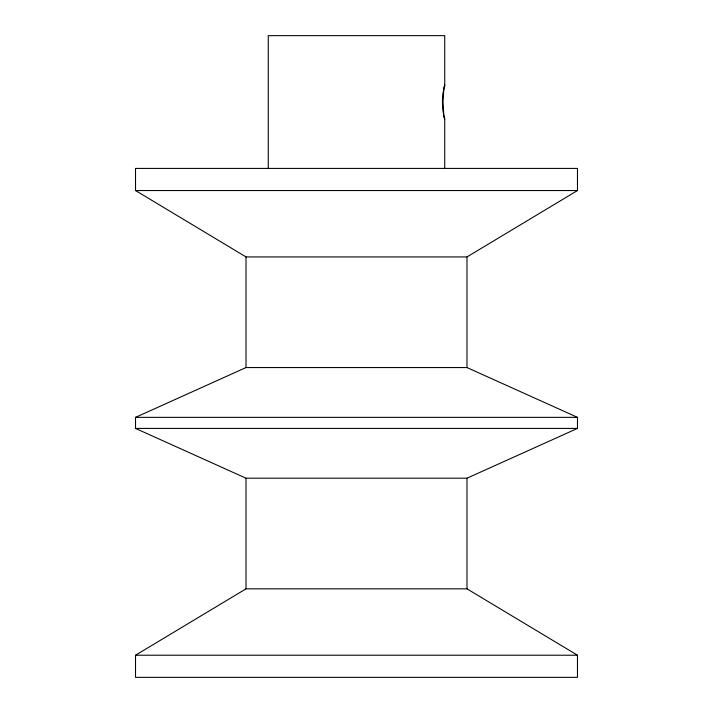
<?xml version="1.0" encoding="UTF-8"?>
<svg xmlns="http://www.w3.org/2000/svg" width="713" height="713" viewBox="0 0 713 713"><rect width="100%" height="100%" fill="white"/><g stroke="black" fill="none" stroke-linecap="round" stroke-linejoin="round"><path stroke-width="1.07" d="M444.609 119.107L442.96 110.871A17.353 3.618 -90 0 1 442.96 93.189L444.734 85.952L444.734 35.65L268.266 35.65L268.266 168.42M466.988 256.93L577.477 190.54L577.477 168.42L135.523 168.42L135.523 190.54L246.012 256.93L466.988 256.93L466.988 367.56L577.477 417.355L577.477 428.415L466.988 478.2L246.012 478.2L135.523 428.415L135.523 417.355L246.012 367.56L466.988 367.56M135.523 655.22L246.012 588.84L466.988 588.84L577.477 655.22L577.477 677.35L135.523 677.35L135.523 655.22L577.477 655.22M135.523 190.54L577.477 190.54M135.523 417.355L577.477 417.355M135.523 428.415L577.477 428.415M444.609 84.954L444.734 85.952M466.988 478.2L466.988 588.84M444.734 118.108L444.734 168.42M246.012 256.93L246.012 367.56M246.012 478.2L246.012 588.84M443.914 117.342A17.709 0.918 -90 0 1 443.575 110.871L443.023 102.03L443.575 93.198A17.709 0.918 90 0 1 443.914 86.719"/></g></svg>
